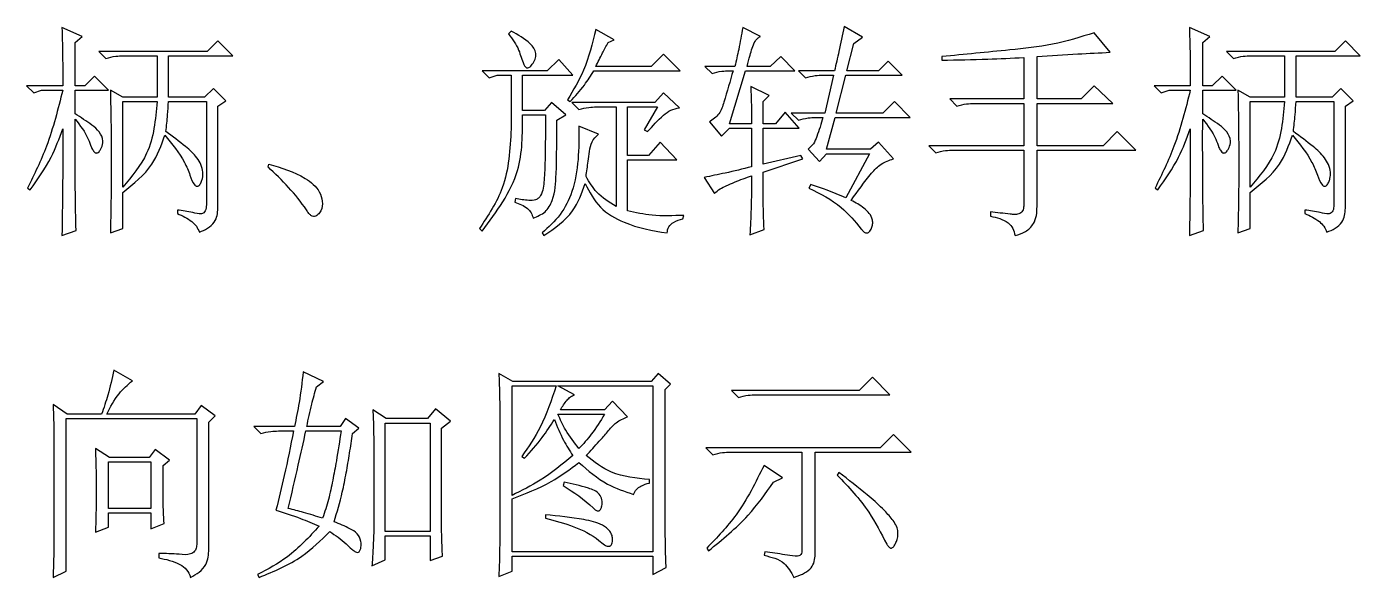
# Model space of a CAD drawing. Extents: x -61205 to 26665, y -81742 to 98141.
# Drawn here: x -38319.34 to -38300.51, y 14407.83 to 14415.6 of the extents above; entities that cross this region are included whole.
import ezdxf

# ---------------------------------------------------------------- set-up
doc = ezdxf.new("R2010")
doc.units = 0
doc.header["$LTSCALE"] = 1000
doc.header["$MEASUREMENT"] = 0
doc.layers.add('01', color=7, linetype='CONTINUOUS')

msp = doc.modelspace()

# ---------------------------------------------------------------- linework, layer by layer
at = {"layer": '01'}
for p, q in [((-38318.561, 14415.466), (-38318.847, 14415.59)), ((-38311.047, 14415.416), (-38311.309, 14415.565)), ((-38308.982, 14415.466), (-38309.231, 14415.59)), ((-38307.539, 14415.453), (-38307.8, 14415.603)), ((-38302.638, 14415.466), (-38302.924, 14415.59)), ((-38318.66, 14415.379), (-38318.561, 14415.466)), ((-38318.66, 14414.769), (-38318.66, 14415.379)), ((-38316.645, 14415.404), (-38316.795, 14415.254)), ((-38316.434, 14415.192), (-38316.645, 14415.404)), ((-38312.503, 14415.54), (-38312.54, 14415.503)), ((-38311.134, 14415.379), (-38311.047, 14415.416)), ((-38307.763, 14414.981), (-38307.664, 14415.366)), ((-38307.664, 14415.366), (-38307.539, 14415.453)), ((-38304.044, 14415.242), (-38304.268, 14415.516)), ((-38302.737, 14415.379), (-38302.638, 14415.466)), ((-38302.737, 14414.769), (-38302.737, 14415.379)), ((-38300.722, 14415.404), (-38300.871, 14415.254)), ((-38300.511, 14415.192), (-38300.722, 14415.404)), ((-38316.795, 14415.254), (-38318.325, 14415.254)), ((-38318.325, 14415.254), (-38318.225, 14415.155)), ((-38317.976, 14415.192), (-38317.504, 14415.192)), ((-38317.504, 14415.192), (-38317.504, 14414.607)), ((-38317.342, 14414.607), (-38317.342, 14415.192)), ((-38317.342, 14415.192), (-38316.434, 14415.192)), ((-38310.351, 14415.217), (-38310.525, 14415.043)), ((-38310.114, 14414.981), (-38310.351, 14415.217)), ((-38308.696, 14415.18), (-38308.845, 14415.043)), ((-38308.497, 14414.981), (-38308.696, 14415.18)), ((-38306.42, 14415.18), (-38306.42, 14415.13)), ((-38305.076, 14414.583), (-38305.076, 14415.18)), ((-38300.871, 14415.254), (-38302.402, 14415.254)), ((-38302.402, 14415.254), (-38302.302, 14415.155)), ((-38302.053, 14415.192), (-38301.581, 14415.192)), ((-38301.581, 14415.192), (-38301.581, 14414.607)), ((-38301.419, 14415.192), (-38300.511, 14415.192)), ((-38301.419, 14414.607), (-38301.419, 14415.192)), ((-38311.831, 14415.142), (-38311.993, 14414.981)), ((-38311.632, 14414.918), (-38311.831, 14415.142)), ((-38310.525, 14415.043), (-38311.309, 14415.043)), ((-38309.343, 14415.043), (-38309.766, 14415.043)), ((-38309.766, 14415.043), (-38309.666, 14414.943)), ((-38308.845, 14415.043), (-38309.169, 14415.043)), ((-38307.178, 14415.117), (-38307.315, 14414.981)), ((-38306.979, 14414.918), (-38307.178, 14415.117)), ((-38305.263, 14415.167), (-38305.263, 14414.583)), ((-38318.387, 14414.906), (-38318.524, 14414.769)), ((-38318.188, 14414.707), (-38318.387, 14414.906)), ((-38311.993, 14414.981), (-38312.913, 14414.981)), ((-38312.913, 14414.981), (-38312.814, 14414.881)), ((-38312.814, 14414.881), (-38312.702, 14414.918)), ((-38312.702, 14414.918), (-38312.503, 14414.918)), ((-38312.503, 14414.918), (-38312.503, 14414.16)), ((-38312.341, 14414.421), (-38312.341, 14414.918)), ((-38312.341, 14414.918), (-38311.632, 14414.918)), ((-38311.333, 14414.981), (-38310.114, 14414.981)), ((-38309.418, 14414.234), (-38309.194, 14414.981)), ((-38309.418, 14414.981), (-38309.368, 14414.981)), ((-38309.194, 14414.981), (-38308.497, 14414.981)), ((-38307.937, 14414.981), (-38308.447, 14414.981)), ((-38308.447, 14414.981), (-38308.348, 14414.881)), ((-38308.099, 14414.918), (-38307.95, 14414.918)), ((-38307.95, 14414.918), (-38308.074, 14414.383)), ((-38307.912, 14414.383), (-38307.776, 14414.918)), ((-38307.776, 14414.918), (-38306.979, 14414.918)), ((-38307.315, 14414.981), (-38307.763, 14414.981)), ((-38302.464, 14414.906), (-38302.601, 14414.769)), ((-38302.265, 14414.707), (-38302.464, 14414.906)), ((-38318.835, 14414.769), (-38319.345, 14414.769)), ((-38319.345, 14414.769), (-38319.245, 14414.67)), ((-38319.245, 14414.67), (-38319.133, 14414.707)), ((-38319.133, 14414.707), (-38318.835, 14414.707)), ((-38318.524, 14414.769), (-38318.66, 14414.769)), ((-38318.66, 14414.371), (-38318.66, 14414.707)), ((-38318.66, 14414.707), (-38318.188, 14414.707)), ((-38317.989, 14414.607), (-38318.163, 14414.707)), ((-38316.707, 14414.732), (-38316.832, 14414.607)), ((-38316.533, 14414.558), (-38316.707, 14414.732)), ((-38310.351, 14414.67), (-38310.475, 14414.533)), ((-38310.127, 14414.458), (-38310.351, 14414.67)), ((-38308.858, 14414.632), (-38309.119, 14414.757)), ((-38308.945, 14414.545), (-38308.858, 14414.632)), ((-38304.268, 14414.769), (-38304.454, 14414.583)), ((-38304.006, 14414.52), (-38304.268, 14414.769)), ((-38302.912, 14414.769), (-38303.422, 14414.769)), ((-38303.422, 14414.769), (-38303.322, 14414.67)), ((-38303.322, 14414.67), (-38303.21, 14414.707)), ((-38303.21, 14414.707), (-38302.912, 14414.707)), ((-38302.601, 14414.769), (-38302.737, 14414.769)), ((-38302.737, 14414.371), (-38302.737, 14414.707)), ((-38302.737, 14414.707), (-38302.265, 14414.707)), ((-38302.066, 14414.607), (-38302.24, 14414.707)), ((-38300.784, 14414.732), (-38300.909, 14414.607)), ((-38300.61, 14414.558), (-38300.784, 14414.732)), ((-38317.504, 14414.607), (-38317.989, 14414.607)), ((-38317.989, 14414.545), (-38317.504, 14414.545)), ((-38317.989, 14413.339), (-38317.989, 14414.545)), ((-38316.832, 14414.607), (-38317.342, 14414.607)), ((-38317.342, 14414.545), (-38316.807, 14414.545)), ((-38316.807, 14414.545), (-38316.807, 14413.09)), ((-38316.645, 14414.483), (-38316.533, 14414.558)), ((-38316.645, 14413.04), (-38316.645, 14414.483)), ((-38311.931, 14414.533), (-38312.03, 14414.421)), ((-38311.731, 14414.359), (-38311.931, 14414.533)), ((-38311.707, 14414.57), (-38311.669, 14414.545)), ((-38310.475, 14414.533), (-38311.644, 14414.533)), ((-38311.644, 14414.533), (-38311.545, 14414.433)), ((-38311.296, 14414.471), (-38311.022, 14414.471)), ((-38311.022, 14414.471), (-38311.022, 14413.065)), ((-38310.861, 14413.786), (-38310.861, 14414.471)), ((-38310.861, 14414.471), (-38310.438, 14414.471)), ((-38310.438, 14414.471), (-38310.624, 14414.147)), ((-38308.945, 14414.234), (-38308.945, 14414.545)), ((-38307.091, 14414.545), (-38307.253, 14414.383)), ((-38306.867, 14414.321), (-38307.091, 14414.545)), ((-38305.263, 14414.583), (-38306.308, 14414.583)), ((-38306.308, 14414.583), (-38306.208, 14414.483)), ((-38305.959, 14414.52), (-38305.263, 14414.52)), ((-38305.263, 14414.52), (-38305.263, 14413.923)), ((-38304.454, 14414.583), (-38305.076, 14414.583)), ((-38305.076, 14413.923), (-38305.076, 14414.52)), ((-38305.076, 14414.52), (-38304.006, 14414.52)), ((-38301.581, 14414.607), (-38302.066, 14414.607)), ((-38302.066, 14414.545), (-38301.581, 14414.545)), ((-38302.066, 14413.339), (-38302.066, 14414.545)), ((-38300.909, 14414.607), (-38301.419, 14414.607)), ((-38301.419, 14414.545), (-38300.884, 14414.545)), ((-38300.884, 14414.545), (-38300.884, 14413.09)), ((-38300.722, 14414.483), (-38300.61, 14414.558)), ((-38300.722, 14413.04), (-38300.722, 14414.483)), ((-38312.03, 14414.421), (-38312.341, 14414.421)), ((-38312.341, 14414.359), (-38312.018, 14414.359)), ((-38311.856, 14414.284), (-38311.731, 14414.359)), ((-38309.704, 14414.259), (-38309.53, 14414.06)), ((-38308.634, 14414.396), (-38308.771, 14414.234)), ((-38308.435, 14414.172), (-38308.634, 14414.396)), ((-38308.074, 14414.383), (-38308.547, 14414.383)), ((-38308.547, 14414.383), (-38308.447, 14414.284)), ((-38308.199, 14414.321), (-38308.099, 14414.321)), ((-38308.049, 14413.873), (-38307.925, 14414.321)), ((-38307.925, 14414.321), (-38306.867, 14414.321)), ((-38307.253, 14414.383), (-38307.912, 14414.383)), ((-38311.271, 14414.085), (-38311.545, 14414.197)), ((-38310.624, 14414.147), (-38310.575, 14414.122)), ((-38309.53, 14414.06), (-38309.418, 14414.172)), ((-38309.107, 14414.234), (-38309.418, 14414.234)), ((-38309.418, 14414.172), (-38309.107, 14414.172)), ((-38309.107, 14414.172), (-38309.107, 14413.625)), ((-38308.771, 14414.234), (-38308.945, 14414.234)), ((-38308.945, 14413.662), (-38308.945, 14414.172)), ((-38308.945, 14414.172), (-38308.435, 14414.172)), ((-38303.944, 14414.122), (-38304.143, 14413.923)), ((-38303.683, 14413.861), (-38303.944, 14414.122)), ((-38310.4, 14413.973), (-38310.562, 14413.786)), ((-38310.164, 14413.724), (-38310.4, 14413.973)), ((-38308.31, 14413.873), (-38308.149, 14413.699)), ((-38307.427, 14413.873), (-38308.049, 14413.873)), ((-38307.315, 14413.973), (-38307.427, 14413.873)), ((-38307.104, 14413.737), (-38307.315, 14413.973)), ((-38305.263, 14413.923), (-38306.606, 14413.923)), ((-38306.606, 14413.923), (-38306.507, 14413.824)), ((-38306.258, 14413.861), (-38305.263, 14413.861)), ((-38305.263, 14413.861), (-38305.263, 14413.09)), ((-38304.143, 14413.923), (-38305.076, 14413.923)), ((-38305.076, 14413.065), (-38305.076, 14413.861)), ((-38305.076, 14413.861), (-38303.683, 14413.861)), ((-38310.562, 14413.786), (-38310.861, 14413.786)), ((-38310.861, 14413.003), (-38310.861, 14413.724)), ((-38310.861, 14413.724), (-38310.164, 14413.724)), ((-38308.41, 14413.786), (-38308.945, 14413.662)), ((-38308.945, 14413.55), (-38308.385, 14413.737)), ((-38308.385, 14413.737), (-38308.41, 14413.786)), ((-38308.149, 14413.699), (-38308.049, 14413.811)), ((-38308.049, 14413.811), (-38307.44, 14413.811)), ((-38307.44, 14413.811), (-38307.776, 14413.189)), ((-38315.936, 14413.625), (-38315.924, 14413.662)), ((-38319.332, 14413.326), (-38319.295, 14413.301)), ((-38309.778, 14413.475), (-38309.629, 14413.251)), ((-38308.273, 14413.376), (-38308.298, 14413.326)), ((-38303.409, 14413.326), (-38303.372, 14413.301)), ((-38317.989, 14412.754), (-38317.989, 14413.264)), ((-38312.441, 14413.177), (-38312.453, 14413.127)), ((-38302.066, 14412.754), (-38302.066, 14413.264)), ((-38317.217, 14413.015), (-38317.217, 14412.965)), ((-38310.077, 14412.891), (-38310.065, 14412.94)), ((-38305.735, 14412.99), (-38305.735, 14412.928)), ((-38301.294, 14413.015), (-38301.294, 14412.965)), ((-38318.847, 14412.654), (-38318.648, 14412.729)), ((-38318.163, 14412.692), (-38317.989, 14412.754)), ((-38312.951, 14412.754), (-38312.913, 14412.717)), ((-38309.132, 14412.667), (-38308.932, 14412.741)), ((-38302.924, 14412.654), (-38302.725, 14412.729)), ((-38302.24, 14412.692), (-38302.066, 14412.754)), ((-38312.067, 14412.692), (-38312.042, 14412.654)), ((-38317.852, 14410.608), (-38318.113, 14410.757)), ((-38315.152, 14410.595), (-38315.439, 14410.732)), ((-38312.478, 14410.595), (-38312.677, 14410.707)), ((-38310.425, 14410.707), (-38310.525, 14410.595)), ((-38310.251, 14410.558), (-38310.425, 14410.707)), ((-38307.402, 14410.657), (-38307.589, 14410.471)), ((-38307.154, 14410.408), (-38307.402, 14410.657)), ((-38315.252, 14410.52), (-38315.152, 14410.595)), ((-38312.49, 14410.533), (-38311.868, 14410.533)), ((-38312.49, 14408.99), (-38312.49, 14410.533)), ((-38310.525, 14410.595), (-38312.478, 14410.595)), ((-38311.843, 14410.533), (-38310.5, 14410.533)), ((-38311.607, 14410.408), (-38311.843, 14410.533)), ((-38310.5, 14410.533), (-38310.5, 14408.194)), ((-38310.326, 14410.483), (-38310.251, 14410.558)), ((-38310.326, 14408.418), (-38310.326, 14410.483)), ((-38307.589, 14410.471), (-38309.393, 14410.471)), ((-38309.393, 14410.471), (-38309.293, 14410.371)), ((-38311.072, 14410.321), (-38311.184, 14410.197)), ((-38310.861, 14410.097), (-38311.072, 14410.321)), ((-38309.044, 14410.408), (-38307.154, 14410.408)), ((-38318.772, 14410.135), (-38318.971, 14410.272)), ((-38318.287, 14410.135), (-38318.772, 14410.135)), ((-38316.969, 14410.135), (-38318.213, 14410.135)), ((-38316.882, 14410.259), (-38316.969, 14410.135)), ((-38316.683, 14410.11), (-38316.882, 14410.259)), ((-38316.77, 14410.023), (-38316.683, 14410.11)), ((-38314.269, 14410.073), (-38314.456, 14410.197)), ((-38313.573, 14410.209), (-38313.685, 14410.073)), ((-38313.361, 14410.035), (-38313.573, 14410.209)), ((-38312.664, 14410.234), (-38312.664, 14408.356)), ((-38311.843, 14410.135), (-38311.184, 14410.135)), ((-38311.184, 14410.197), (-38311.806, 14410.197)), ((-38318.785, 14410.073), (-38316.944, 14410.073)), ((-38318.785, 14407.92), (-38318.785, 14410.073)), ((-38316.944, 14410.073), (-38316.944, 14408.331)), ((-38316.77, 14408.232), (-38316.77, 14410.023)), ((-38315.563, 14409.961), (-38316.135, 14409.961)), ((-38316.135, 14409.961), (-38316.036, 14409.861)), ((-38314.916, 14409.961), (-38315.389, 14409.961)), ((-38314.841, 14410.073), (-38314.916, 14409.961)), ((-38314.655, 14409.936), (-38314.841, 14410.073)), ((-38314.742, 14409.861), (-38314.655, 14409.936)), ((-38314.282, 14410.01), (-38313.647, 14410.01)), ((-38314.282, 14408.48), (-38314.282, 14410.01)), ((-38313.685, 14410.073), (-38314.269, 14410.073)), ((-38313.647, 14410.01), (-38313.647, 14408.48)), ((-38313.485, 14409.936), (-38313.361, 14410.035)), ((-38313.485, 14408.58), (-38313.485, 14409.936)), ((-38318.959, 14409.749), (-38318.959, 14408.418)), ((-38315.787, 14409.898), (-38315.575, 14409.898)), ((-38315.401, 14409.898), (-38314.904, 14409.898)), ((-38307.104, 14409.849), (-38307.29, 14409.662)), ((-38306.855, 14409.6), (-38307.104, 14409.849)), ((-38318.175, 14409.525), (-38318.374, 14409.65)), ((-38317.528, 14409.637), (-38317.616, 14409.525)), ((-38317.329, 14409.488), (-38317.528, 14409.637)), ((-38314.443, 14409.712), (-38314.443, 14408.493)), ((-38312.353, 14409.538), (-38312.316, 14409.513)), ((-38307.29, 14409.662), (-38309.754, 14409.662)), ((-38309.754, 14409.662), (-38309.654, 14409.563)), ((-38309.405, 14409.6), (-38308.398, 14409.6)), ((-38308.398, 14409.6), (-38308.398, 14408.207)), ((-38308.211, 14408.132), (-38308.211, 14409.6)), ((-38308.211, 14409.6), (-38306.855, 14409.6)), ((-38318.188, 14409.463), (-38317.591, 14409.463)), ((-38318.188, 14408.804), (-38318.188, 14409.463)), ((-38317.616, 14409.525), (-38318.175, 14409.525)), ((-38317.591, 14409.463), (-38317.591, 14408.804)), ((-38317.417, 14409.413), (-38317.329, 14409.488)), ((-38317.417, 14408.891), (-38317.417, 14409.413)), ((-38308.671, 14409.239), (-38308.932, 14409.413)), ((-38311.756, 14409.177), (-38311.769, 14409.127)), ((-38310.55, 14409.164), (-38310.55, 14409.214)), ((-38308.796, 14409.177), (-38308.671, 14409.239)), ((-38307.875, 14409.314), (-38307.9, 14409.276)), ((-38317.591, 14408.804), (-38318.188, 14408.804)), ((-38312.49, 14408.194), (-38312.49, 14408.941)), ((-38318.188, 14408.742), (-38317.591, 14408.742)), ((-38318.188, 14408.543), (-38318.188, 14408.742)), ((-38317.591, 14408.742), (-38317.591, 14408.518)), ((-38317.591, 14408.518), (-38317.404, 14408.592)), ((-38312.018, 14408.717), (-38312.018, 14408.667)), ((-38318.374, 14408.468), (-38318.188, 14408.543)), ((-38313.647, 14408.48), (-38314.282, 14408.48)), ((-38314.282, 14408.418), (-38313.647, 14408.418)), ((-38314.282, 14408.082), (-38314.282, 14408.418)), ((-38313.647, 14408.418), (-38313.647, 14408.07)), ((-38309.741, 14408.244), (-38309.716, 14408.207)), ((-38317.479, 14408.169), (-38317.479, 14408.107)), ((-38314.468, 14407.995), (-38314.282, 14408.082)), ((-38313.647, 14408.07), (-38313.473, 14408.132)), ((-38310.5, 14408.194), (-38312.49, 14408.194)), ((-38312.49, 14407.92), (-38312.49, 14408.132)), ((-38312.49, 14408.132), (-38310.5, 14408.132)), ((-38310.5, 14408.132), (-38310.5, 14407.871)), ((-38308.92, 14408.194), (-38308.932, 14408.144)), ((-38318.971, 14407.833), (-38318.785, 14407.92)), ((-38316.085, 14407.871), (-38316.061, 14407.833)), ((-38312.677, 14407.846), (-38312.49, 14407.92)), ((-38310.5, 14407.871), (-38310.313, 14407.97))]:
    msp.add_line(p, q, dxfattribs=at)
for points, knots in [([(-38318.847, 14415.59), (-38318.843, 14415.437), (-38318.835, 14415.163), (-38318.835, 14414.89), (-38318.835, 14414.769)], [0, 0, 0, 0, 0.559997, 1, 1, 1, 1]), ([(-38311.309, 14415.565), (-38311.356, 14415.368), (-38311.44, 14415.016), (-38311.625, 14414.706), (-38311.707, 14414.57)], [0, 0, 0, 0, 0.559961, 1, 1, 1, 1]), ([(-38309.231, 14415.59), (-38309.25, 14415.488), (-38309.283, 14415.304), (-38309.325, 14415.123), (-38309.343, 14415.043)], [0, 0, 0, 0, 0.560009, 1, 1, 1, 1]), ([(-38307.8, 14415.603), (-38307.824, 14415.486), (-38307.866, 14415.278), (-38307.916, 14415.071), (-38307.937, 14414.981)], [0, 0, 0, 0, 0.559998, 1, 1, 1, 1]), ([(-38302.924, 14415.59), (-38302.92, 14415.437), (-38302.912, 14415.163), (-38302.912, 14414.89), (-38302.912, 14414.769)], [0, 0, 0, 0, 0.559997, 1, 1, 1, 1]), ([(-38312.54, 14415.503), (-38312.486, 14415.429), (-38312.389, 14415.296), (-38312.351, 14415.122), (-38312.307, 14415.04), (-38312.286, 14415.023), (-38312.264, 14415.019), (-38312.243, 14415.03), (-38312.223, 14415.047), (-38312.194, 14415.084), (-38312.161, 14415.141), (-38312.146, 14415.224), (-38312.178, 14415.302), (-38312.288, 14415.422), (-38312.407, 14415.488), (-38312.503, 14415.54)], [0, 0, 0, 0, 0.210276, 0.375515, 0.406805, 0.422519, 0.438116, 0.455621, 0.473201, 0.500754, 0.563264, 0.62547, 0.687586, 0.750162, 1, 1, 1, 1]), ([(-38311.309, 14415.043), (-38311.277, 14415.106), (-38311.22, 14415.218), (-38311.16, 14415.33), (-38311.134, 14415.379)], [0, 0, 0, 0, 0.559985, 1, 1, 1, 1]), ([(-38309.169, 14415.043), (-38309.156, 14415.095), (-38309.135, 14415.182), (-38309.1, 14415.3), (-38309.07, 14415.382), (-38309.028, 14415.44), (-38308.998, 14415.457), (-38308.982, 14415.466)], [0, 0, 0, 0, 0.340296, 0.560465, 0.780238, 0.890431, 1, 1, 1, 1]), ([(-38304.268, 14415.516), (-38304.462, 14415.456), (-38304.853, 14415.337), (-38305.579, 14415.262), (-38306.101, 14415.211), (-38306.42, 14415.18)], [0, 0, 0, 0, 0.279249, 0.559532, 1, 1, 1, 1]), ([(-38318.225, 14415.155), (-38318.179, 14415.167), (-38318.098, 14415.189), (-38318.013, 14415.191), (-38317.976, 14415.192)], [0, 0, 0, 0, 0.55983, 1, 1, 1, 1]), ([(-38305.076, 14415.18), (-38304.883, 14415.193), (-38304.54, 14415.217), (-38304.195, 14415.234), (-38304.044, 14415.242)], [0, 0, 0, 0, 0.560001, 1, 1, 1, 1]), ([(-38302.302, 14415.155), (-38302.256, 14415.167), (-38302.175, 14415.189), (-38302.09, 14415.191), (-38302.053, 14415.192)], [0, 0, 0, 0, 0.559822, 1, 1, 1, 1]), ([(-38306.42, 14415.13), (-38306.204, 14415.134), (-38305.818, 14415.142), (-38305.432, 14415.16), (-38305.263, 14415.167)], [0, 0, 0, 0, 0.560002, 1, 1, 1, 1]), ([(-38311.669, 14414.545), (-38311.6, 14414.621), (-38311.476, 14414.757), (-38311.377, 14414.912), (-38311.333, 14414.981)], [0, 0, 0, 0, 0.559906, 1, 1, 1, 1]), ([(-38309.368, 14414.981), (-38309.411, 14414.835), (-38309.47, 14414.633), (-38309.553, 14414.363), (-38309.654, 14414.293), (-38309.704, 14414.259)], [0, 0, 0, 0, 0.563456, 0.784498, 1, 1, 1, 1]), ([(-38309.666, 14414.943), (-38309.621, 14414.956), (-38309.539, 14414.978), (-38309.455, 14414.98), (-38309.418, 14414.981)], [0, 0, 0, 0, 0.55983, 1, 1, 1, 1]), ([(-38308.348, 14414.881), (-38308.302, 14414.893), (-38308.221, 14414.916), (-38308.136, 14414.918), (-38308.099, 14414.918)], [0, 0, 0, 0, 0.559835, 1, 1, 1, 1]), ([(-38318.835, 14414.707), (-38318.902, 14414.44), (-38319.021, 14413.962), (-38319.237, 14413.52), (-38319.332, 14413.326)], [0, 0, 0, 0, 0.5600013, 1, 1, 1, 1]), ([(-38318.163, 14414.707), (-38318.158, 14414.479), (-38318.151, 14414.102), (-38318.15, 14413.578), (-38318.153, 14413.135), (-38318.16, 14412.839), (-38318.163, 14412.692)], [0, 0, 0, 0, 0.339995, 0.560002, 0.780001, 1, 1, 1, 1]), ([(-38309.119, 14414.757), (-38309.115, 14414.659), (-38309.109, 14414.485), (-38309.107, 14414.311), (-38309.107, 14414.234)], [0, 0, 0, 0, 0.559993, 1, 1, 1, 1]), ([(-38302.912, 14414.707), (-38302.979, 14414.44), (-38303.098, 14413.962), (-38303.314, 14413.52), (-38303.409, 14413.326)], [0, 0, 0, 0, 0.560002, 1, 1, 1, 1]), ([(-38302.24, 14414.707), (-38302.235, 14414.479), (-38302.228, 14414.102), (-38302.227, 14413.578), (-38302.23, 14413.135), (-38302.236, 14412.839), (-38302.24, 14412.692)], [0, 0, 0, 0, 0.339995, 0.560002, 0.780001, 1, 1, 1, 1]), ([(-38317.504, 14414.545), (-38317.526, 14414.291), (-38317.567, 14413.836), (-38317.86, 14413.491), (-38317.989, 14413.339)], [0, 0, 0, 0, 0.559584, 1, 1, 1, 1]), ([(-38317.379, 14414.122), (-38317.37, 14414.201), (-38317.354, 14414.342), (-38317.345, 14414.483), (-38317.342, 14414.545)], [0, 0, 0, 0, 0.5600031, 1, 1, 1, 1]), ([(-38311.545, 14414.433), (-38311.499, 14414.446), (-38311.418, 14414.468), (-38311.333, 14414.47), (-38311.296, 14414.471)], [0, 0, 0, 0, 0.55983, 1, 1, 1, 1]), ([(-38310.575, 14414.122), (-38310.504, 14414.202), (-38310.405, 14414.313), (-38310.252, 14414.434), (-38310.168, 14414.45), (-38310.127, 14414.458)], [0, 0, 0, 0, 0.5609275, 0.7811286, 1, 1, 1, 1]), ([(-38306.208, 14414.483), (-38306.162, 14414.495), (-38306.081, 14414.517), (-38305.997, 14414.519), (-38305.959, 14414.52)], [0, 0, 0, 0, 0.559823, 1, 1, 1, 1]), ([(-38301.581, 14414.545), (-38301.603, 14414.291), (-38301.644, 14413.836), (-38301.937, 14413.491), (-38302.066, 14413.339)], [0, 0, 0, 0, 0.559583, 1, 1, 1, 1]), ([(-38301.456, 14414.122), (-38301.447, 14414.201), (-38301.431, 14414.342), (-38301.422, 14414.483), (-38301.419, 14414.545)], [0, 0, 0, 0, 0.5600024, 1, 1, 1, 1]), ([(-38318.648, 14412.729), (-38318.652, 14412.907), (-38318.658, 14413.199), (-38318.659, 14413.607), (-38318.661, 14413.952), (-38318.661, 14414.181), (-38318.66, 14414.296)], [0, 0, 0, 0, 0.339993, 0.559997, 0.779999, 1, 1, 1, 1]), ([(-38318.66, 14414.296), (-38318.59, 14414.208), (-38318.493, 14414.086), (-38318.441, 14413.918), (-38318.407, 14413.853), (-38318.381, 14413.825), (-38318.36, 14413.819), (-38318.34, 14413.823), (-38318.322, 14413.838), (-38318.304, 14413.864), (-38318.279, 14413.912), (-38318.254, 14414.004), (-38318.314, 14414.126), (-38318.459, 14414.246), (-38318.58, 14414.321), (-38318.66, 14414.371)], [0, 0, 0, 0, 0.249645, 0.343818, 0.390786, 0.414291, 0.426133, 0.437866, 0.457648, 0.477424, 0.508515, 0.578698, 0.682556, 0.788345, 1, 1, 1, 1]), ([(-38312.913, 14412.717), (-38312.709, 14412.99), (-38312.342, 14413.481), (-38312.341, 14414.09), (-38312.341, 14414.359)], [0, 0, 0, 0, 0.5576662, 1, 1, 1, 1]), ([(-38312.018, 14414.359), (-38312.018, 14414.144), (-38312.02, 14413.836), (-38312.032, 14413.458), (-38312.053, 14413.27), (-38312.113, 14413.181), (-38312.171, 14413.15), (-38312.285, 14413.151), (-38312.378, 14413.166), (-38312.441, 14413.177)], [0, 0, 0, 0, 0.420664, 0.605747, 0.750228, 0.781465, 0.812537, 0.875049, 1, 1, 1, 1]), ([(-38312.192, 14412.903), (-38312.131, 14412.927), (-38312.011, 14412.974), (-38311.883, 14413.208), (-38311.859, 14413.653), (-38311.857, 14414.031), (-38311.856, 14414.284)], [0, 0, 0, 0, 0.124689, 0.248753, 0.498487, 1, 1, 1, 1]), ([(-38308.447, 14414.284), (-38308.402, 14414.296), (-38308.32, 14414.318), (-38308.236, 14414.32), (-38308.199, 14414.321)], [0, 0, 0, 0, 0.559815, 1, 1, 1, 1]), ([(-38308.099, 14414.321), (-38308.127, 14414.232), (-38308.165, 14414.107), (-38308.227, 14413.947), (-38308.283, 14413.898), (-38308.31, 14413.873)], [0, 0, 0, 0, 0.562329, 0.783282, 1, 1, 1, 1]), ([(-38302.725, 14412.729), (-38302.729, 14412.907), (-38302.735, 14413.199), (-38302.736, 14413.607), (-38302.738, 14413.952), (-38302.737, 14414.181), (-38302.737, 14414.296)], [0, 0, 0, 0, 0.339993, 0.559997, 0.779999, 1, 1, 1, 1]), ([(-38302.737, 14414.296), (-38302.667, 14414.208), (-38302.57, 14414.086), (-38302.517, 14413.918), (-38302.484, 14413.853), (-38302.458, 14413.825), (-38302.437, 14413.819), (-38302.417, 14413.823), (-38302.399, 14413.838), (-38302.381, 14413.864), (-38302.356, 14413.912), (-38302.331, 14414.004), (-38302.391, 14414.126), (-38302.536, 14414.246), (-38302.657, 14414.321), (-38302.737, 14414.371)], [0, 0, 0, 0, 0.249644, 0.343818, 0.390787, 0.414292, 0.426132, 0.437864, 0.457647, 0.477423, 0.508514, 0.578698, 0.682557, 0.788344, 1, 1, 1, 1]), ([(-38319.295, 14413.301), (-38319.189, 14413.451), (-38318.998, 14413.718), (-38318.885, 14414.024), (-38318.835, 14414.16)], [0, 0, 0, 0, 0.5599, 1, 1, 1, 1]), ([(-38318.835, 14414.16), (-38318.835, 14413.879), (-38318.835, 14413.377), (-38318.843, 14412.875), (-38318.847, 14412.654)], [0, 0, 0, 0, 0.559998, 1, 1, 1, 1]), ([(-38317.989, 14413.264), (-38317.835, 14413.385), (-38317.56, 14413.601), (-38317.443, 14413.928), (-38317.392, 14414.072)], [0, 0, 0, 0, 0.559459, 1, 1, 1, 1]), ([(-38317.392, 14414.072), (-38317.291, 14413.949), (-38317.148, 14413.774), (-38317.041, 14413.523), (-38317.003, 14413.399), (-38316.957, 14413.356), (-38316.941, 14413.349), (-38316.924, 14413.352), (-38316.899, 14413.37), (-38316.88, 14413.409), (-38316.857, 14413.471), (-38316.849, 14413.595), (-38316.931, 14413.764), (-38317.13, 14413.941), (-38317.285, 14414.053), (-38317.379, 14414.122)], [0, 0, 0, 0, 0.250259, 0.355479, 0.437753, 0.44669, 0.455469, 0.464324, 0.473158, 0.502692, 0.5323, 0.578694, 0.695495, 0.813849, 1, 1, 1, 1]), ([(-38312.503, 14414.16), (-38312.518, 14413.874), (-38312.546, 14413.364), (-38312.827, 14412.94), (-38312.951, 14412.754)], [0, 0, 0, 0, 0.560261, 1, 1, 1, 1]), ([(-38311.545, 14414.197), (-38311.546, 14413.883), (-38311.547, 14413.445), (-38311.794, 14412.936), (-38311.976, 14412.773), (-38312.067, 14412.692)], [0, 0, 0, 0, 0.560269, 0.779897, 1, 1, 1, 1]), ([(-38311.445, 14413.488), (-38311.435, 14413.56), (-38311.418, 14413.678), (-38311.396, 14413.841), (-38311.374, 14413.985), (-38311.305, 14414.052), (-38311.271, 14414.085)], [0, 0, 0, 0, 0.340862, 0.561421, 0.781087, 1, 1, 1, 1]), ([(-38303.372, 14413.301), (-38303.265, 14413.451), (-38303.075, 14413.718), (-38302.962, 14414.024), (-38302.912, 14414.16)], [0, 0, 0, 0, 0.559899, 1, 1, 1, 1]), ([(-38302.912, 14414.16), (-38302.912, 14413.879), (-38302.912, 14413.377), (-38302.92, 14412.875), (-38302.924, 14412.654)], [0, 0, 0, 0, 0.559998, 1, 1, 1, 1]), ([(-38302.066, 14413.264), (-38301.912, 14413.385), (-38301.637, 14413.601), (-38301.52, 14413.928), (-38301.469, 14414.072)], [0, 0, 0, 0, 0.559459, 1, 1, 1, 1]), ([(-38301.469, 14414.072), (-38301.368, 14413.949), (-38301.225, 14413.774), (-38301.118, 14413.523), (-38301.08, 14413.399), (-38301.034, 14413.356), (-38301.018, 14413.349), (-38301.001, 14413.352), (-38300.976, 14413.37), (-38300.956, 14413.409), (-38300.934, 14413.471), (-38300.926, 14413.595), (-38301.008, 14413.764), (-38301.207, 14413.941), (-38301.361, 14414.053), (-38301.456, 14414.122)], [0, 0, 0, 0, 0.25026, 0.355481, 0.437753, 0.446692, 0.455471, 0.464325, 0.473159, 0.502693, 0.5323, 0.578695, 0.695496, 0.813849, 1, 1, 1, 1]), ([(-38306.507, 14413.824), (-38306.461, 14413.836), (-38306.379, 14413.858), (-38306.295, 14413.86), (-38306.258, 14413.861)], [0, 0, 0, 0, 0.559827, 1, 1, 1, 1]), ([(-38307.701, 14413.152), (-38307.609, 14413.281), (-38307.481, 14413.462), (-38307.285, 14413.677), (-38307.164, 14413.717), (-38307.104, 14413.737)], [0, 0, 0, 0, 0.561308, 0.78131, 1, 1, 1, 1]), ([(-38315.924, 14413.662), (-38315.747, 14413.611), (-38315.483, 14413.534), (-38315.217, 14413.321), (-38315.163, 14413.143), (-38315.171, 14413.021), (-38315.224, 14412.958), (-38315.26, 14412.928), (-38315.297, 14412.92), (-38315.332, 14412.939), (-38315.365, 14412.971), (-38315.528, 14413.231), (-38315.739, 14413.435), (-38315.936, 14413.625)], [0, 0, 0, 0, 0.251427, 0.376681, 0.439728, 0.501943, 0.533459, 0.549295, 0.564967, 0.582593, 0.600313, 0.628129, 1, 1, 1, 1]), ([(-38311.022, 14413.065), (-38311.12, 14413.126), (-38311.295, 14413.234), (-38311.399, 14413.41), (-38311.445, 14413.488)], [0, 0, 0, 0, 0.560308, 1, 1, 1, 1]), ([(-38309.107, 14413.625), (-38309.232, 14413.595), (-38309.455, 14413.541), (-38309.679, 14413.495), (-38309.778, 14413.475)], [0, 0, 0, 0, 0.559997, 1, 1, 1, 1]), ([(-38309.629, 14413.251), (-38309.605, 14413.273), (-38309.555, 14413.317), (-38309.455, 14413.363), (-38309.347, 14413.41), (-38309.227, 14413.456), (-38309.147, 14413.486), (-38309.107, 14413.5)], [0, 0, 0, 0, 0.168527, 0.338776, 0.559174, 0.77959, 1, 1, 1, 1]), ([(-38309.107, 14413.5), (-38309.108, 14413.345), (-38309.111, 14413.067), (-38309.125, 14412.789), (-38309.132, 14412.667)], [0, 0, 0, 0, 0.560001, 1, 1, 1, 1]), ([(-38308.932, 14412.741), (-38308.937, 14412.892), (-38308.945, 14413.162), (-38308.945, 14413.431), (-38308.945, 14413.55)], [0, 0, 0, 0, 0.559996, 1, 1, 1, 1]), ([(-38312.042, 14412.654), (-38311.889, 14412.758), (-38311.616, 14412.943), (-38311.506, 14413.252), (-38311.458, 14413.388)], [0, 0, 0, 0, 0.5593, 1, 1, 1, 1]), ([(-38311.458, 14413.388), (-38311.395, 14413.27), (-38311.27, 14413.032), (-38310.843, 14412.785), (-38310.507, 14412.727), (-38310.301, 14412.692)], [0, 0, 0, 0, 0.279059, 0.559155, 1, 1, 1, 1]), ([(-38308.298, 14413.326), (-38308.138, 14413.246), (-38307.852, 14413.102), (-38307.638, 14412.845), (-38307.534, 14412.717), (-38307.508, 14412.698), (-38307.486, 14412.691), (-38307.47, 14412.692), (-38307.457, 14412.698), (-38307.434, 14412.717), (-38307.412, 14412.758), (-38307.395, 14412.815), (-38307.399, 14412.926), (-38307.518, 14413.055), (-38307.639, 14413.119), (-38307.701, 14413.152)], [0, 0, 0, 0, 0.316136, 0.563935, 0.587485, 0.610922, 0.619804, 0.628599, 0.63748, 0.646309, 0.681581, 0.716848, 0.752197, 0.874469, 1, 1, 1, 1]), ([(-38307.776, 14413.189), (-38307.867, 14413.227), (-38308.031, 14413.294), (-38308.199, 14413.351), (-38308.273, 14413.376)], [0, 0, 0, 0, 0.560015, 1, 1, 1, 1]), ([(-38312.453, 14413.127), (-38312.388, 14413.104), (-38312.298, 14413.072), (-38312.217, 14412.979), (-38312.2, 14412.928), (-38312.192, 14412.903)], [0, 0, 0, 0, 0.558761, 0.7794, 1, 1, 1, 1]), ([(-38316.807, 14413.09), (-38316.808, 14413.06), (-38316.81, 14413.018), (-38316.842, 14412.973), (-38316.906, 14412.954), (-38317.031, 14412.992), (-38317.145, 14413.006), (-38317.217, 14413.015)], [0, 0, 0, 0, 0.174699, 0.243432, 0.312163, 0.55888, 1, 1, 1, 1]), ([(-38317.217, 14412.965), (-38317.145, 14412.934), (-38317.045, 14412.889), (-38316.943, 14412.789), (-38316.919, 14412.732), (-38316.906, 14412.704)], [0, 0, 0, 0, 0.559689, 0.780078, 1, 1, 1, 1]), ([(-38316.906, 14412.704), (-38316.867, 14412.72), (-38316.787, 14412.753), (-38316.693, 14412.833), (-38316.649, 14412.938), (-38316.647, 14413.006), (-38316.645, 14413.04)], [0, 0, 0, 0, 0.280279, 0.559879, 0.779615, 1, 1, 1, 1]), ([(-38310.065, 14412.94), (-38310.215, 14412.935), (-38310.483, 14412.924), (-38310.745, 14412.979), (-38310.861, 14413.003)], [0, 0, 0, 0, 0.5603, 1, 1, 1, 1]), ([(-38305.263, 14413.09), (-38305.264, 14413.066), (-38305.266, 14413.03), (-38305.289, 14412.989), (-38305.325, 14412.957), (-38305.386, 14412.949), (-38305.525, 14412.965), (-38305.642, 14412.979), (-38305.735, 14412.99)], [0, 0, 0, 0, 0.124775, 0.187256, 0.249722, 0.37373, 0.49898, 1, 1, 1, 1]), ([(-38305.735, 14412.928), (-38305.646, 14412.909), (-38305.521, 14412.882), (-38305.409, 14412.759), (-38305.394, 14412.689), (-38305.387, 14412.654)], [0, 0, 0, 0, 0.5586718, 0.7793394, 1, 1, 1, 1]), ([(-38305.387, 14412.654), (-38305.336, 14412.67), (-38305.234, 14412.7), (-38305.124, 14412.809), (-38305.078, 14412.94), (-38305.077, 14413.023), (-38305.076, 14413.065)], [0, 0, 0, 0, 0.280254, 0.559133, 0.779308, 1, 1, 1, 1]), ([(-38300.884, 14413.09), (-38300.885, 14413.06), (-38300.887, 14413.018), (-38300.918, 14412.973), (-38300.983, 14412.954), (-38301.108, 14412.992), (-38301.222, 14413.006), (-38301.294, 14413.015)], [0, 0, 0, 0, 0.174699, 0.243436, 0.312168, 0.558878, 1, 1, 1, 1]), ([(-38301.294, 14412.965), (-38301.222, 14412.934), (-38301.122, 14412.889), (-38301.02, 14412.789), (-38300.996, 14412.732), (-38300.983, 14412.704)], [0, 0, 0, 0, 0.559692, 0.780076, 1, 1, 1, 1]), ([(-38300.983, 14412.704), (-38300.944, 14412.72), (-38300.864, 14412.753), (-38300.77, 14412.833), (-38300.726, 14412.938), (-38300.724, 14413.006), (-38300.722, 14413.04)], [0, 0, 0, 0, 0.280279, 0.559879, 0.779615, 1, 1, 1, 1]), ([(-38310.301, 14412.692), (-38310.296, 14412.722), (-38310.287, 14412.784), (-38310.198, 14412.858), (-38310.123, 14412.878), (-38310.077, 14412.891)], [0, 0, 0, 0, 0.278848, 0.558809, 1, 1, 1, 1]), ([(-38318.113, 14410.757), (-38318.139, 14410.639), (-38318.186, 14410.428), (-38318.256, 14410.225), (-38318.287, 14410.135)], [0, 0, 0, 0, 0.559777, 1, 1, 1, 1]), ([(-38315.439, 14410.732), (-38315.456, 14410.587), (-38315.487, 14410.328), (-38315.54, 14410.073), (-38315.563, 14409.961)], [0, 0, 0, 0, 0.5599323, 1, 1, 1, 1]), ([(-38312.677, 14410.707), (-38312.673, 14410.619), (-38312.666, 14410.461), (-38312.665, 14410.304), (-38312.664, 14410.234)], [0, 0, 0, 0, 0.559999, 1, 1, 1, 1]), ([(-38318.213, 14410.135), (-38318.161, 14410.236), (-38318.07, 14410.416), (-38317.918, 14410.549), (-38317.852, 14410.608)], [0, 0, 0, 0, 0.561623, 1, 1, 1, 1]), ([(-38315.389, 14409.961), (-38315.367, 14410.066), (-38315.327, 14410.254), (-38315.275, 14410.439), (-38315.252, 14410.52)], [0, 0, 0, 0, 0.560035, 1, 1, 1, 1]), ([(-38311.868, 14410.533), (-38311.933, 14410.335), (-38312.05, 14409.98), (-38312.26, 14409.673), (-38312.353, 14409.538)], [0, 0, 0, 0, 0.55906, 1, 1, 1, 1]), ([(-38311.806, 14410.197), (-38311.778, 14410.245), (-38311.738, 14410.311), (-38311.667, 14410.382), (-38311.627, 14410.4), (-38311.607, 14410.408)], [0, 0, 0, 0, 0.560329, 0.780617, 1, 1, 1, 1]), ([(-38309.293, 14410.371), (-38309.248, 14410.384), (-38309.166, 14410.406), (-38309.082, 14410.408), (-38309.044, 14410.408)], [0, 0, 0, 0, 0.559815, 1, 1, 1, 1]), ([(-38318.971, 14410.272), (-38318.968, 14410.174), (-38318.961, 14410), (-38318.96, 14409.826), (-38318.959, 14409.749)], [0, 0, 0, 0, 0.560004, 1, 1, 1, 1]), ([(-38314.456, 14410.197), (-38314.452, 14410.106), (-38314.445, 14409.945), (-38314.444, 14409.783), (-38314.443, 14409.712)], [0, 0, 0, 0, 0.559998, 1, 1, 1, 1]), ([(-38311.545, 14409.65), (-38311.611, 14409.734), (-38311.73, 14409.884), (-38311.809, 14410.058), (-38311.843, 14410.135)], [0, 0, 0, 0, 0.559353, 1, 1, 1, 1]), ([(-38311.184, 14410.135), (-38311.243, 14410.038), (-38311.349, 14409.865), (-38311.485, 14409.715), (-38311.545, 14409.65)], [0, 0, 0, 0, 0.560053, 1, 1, 1, 1]), ([(-38311.445, 14409.55), (-38311.383, 14409.617), (-38311.279, 14409.728), (-38311.141, 14409.885), (-38311.027, 14410.027), (-38310.916, 14410.074), (-38310.861, 14410.097)], [0, 0, 0, 0, 0.3405395, 0.5608803, 0.7809024, 1, 1, 1, 1]), ([(-38312.316, 14409.513), (-38312.228, 14409.608), (-38312.071, 14409.778), (-38311.948, 14409.974), (-38311.893, 14410.06)], [0, 0, 0, 0, 0.559911, 1, 1, 1, 1]), ([(-38311.893, 14410.06), (-38311.853, 14409.961), (-38311.781, 14409.783), (-38311.678, 14409.621), (-38311.632, 14409.55)], [0, 0, 0, 0, 0.559857, 1, 1, 1, 1]), ([(-38316.036, 14409.861), (-38315.99, 14409.874), (-38315.908, 14409.896), (-38315.824, 14409.898), (-38315.787, 14409.898)], [0, 0, 0, 0, 0.559815, 1, 1, 1, 1]), ([(-38315.575, 14409.898), (-38315.618, 14409.688), (-38315.693, 14409.314), (-38315.784, 14408.942), (-38315.824, 14408.779)], [0, 0, 0, 0, 0.5600171, 1, 1, 1, 1]), ([(-38315.65, 14408.804), (-38315.603, 14409.008), (-38315.518, 14409.372), (-38315.437, 14409.738), (-38315.401, 14409.898)], [0, 0, 0, 0, 0.5600056, 1, 1, 1, 1]), ([(-38314.904, 14409.898), (-38314.925, 14409.757), (-38314.961, 14409.525), (-38315.022, 14409.202), (-38315.078, 14408.931), (-38315.136, 14408.755), (-38315.165, 14408.667)], [0, 0, 0, 0, 0.34005, 0.560097, 0.780109, 1, 1, 1, 1]), ([(-38315.003, 14408.617), (-38314.962, 14408.755), (-38314.894, 14408.983), (-38314.831, 14409.308), (-38314.783, 14409.584), (-38314.756, 14409.769), (-38314.742, 14409.861)], [0, 0, 0, 0, 0.339874, 0.559916, 0.779948, 1, 1, 1, 1]), ([(-38318.374, 14409.65), (-38318.368, 14409.429), (-38318.356, 14409.035), (-38318.369, 14408.641), (-38318.374, 14408.468)], [0, 0, 0, 0, 0.559968, 1, 1, 1, 1]), ([(-38311.632, 14409.55), (-38311.781, 14409.428), (-38312.047, 14409.21), (-38312.355, 14409.057), (-38312.49, 14408.99)], [0, 0, 0, 0, 0.55963, 1, 1, 1, 1]), ([(-38310.55, 14409.214), (-38310.736, 14409.231), (-38311.067, 14409.261), (-38311.33, 14409.462), (-38311.445, 14409.55)], [0, 0, 0, 0, 0.5605655, 1, 1, 1, 1]), ([(-38309.654, 14409.563), (-38309.608, 14409.575), (-38309.527, 14409.597), (-38309.442, 14409.599), (-38309.405, 14409.6)], [0, 0, 0, 0, 0.559815, 1, 1, 1, 1]), ([(-38312.49, 14408.941), (-38312.302, 14409.014), (-38311.964, 14409.144), (-38311.673, 14409.357), (-38311.545, 14409.451)], [0, 0, 0, 0, 0.559871, 1, 1, 1, 1]), ([(-38311.545, 14409.451), (-38311.416, 14409.34), (-38311.187, 14409.141), (-38310.9, 14409.045), (-38310.774, 14409.003)], [0, 0, 0, 0, 0.559636, 1, 1, 1, 1]), ([(-38308.932, 14409.413), (-38309.051, 14409.172), (-38309.262, 14408.741), (-38309.595, 14408.396), (-38309.741, 14408.244)], [0, 0, 0, 0, 0.559722, 1, 1, 1, 1]), ([(-38311.769, 14409.127), (-38311.619, 14409.032), (-38311.456, 14408.928), (-38311.315, 14408.784), (-38311.288, 14408.771), (-38311.267, 14408.767), (-38311.247, 14408.778), (-38311.231, 14408.804), (-38311.218, 14408.854), (-38311.212, 14408.929), (-38311.267, 14409.04), (-38311.473, 14409.115), (-38311.643, 14409.152), (-38311.756, 14409.177)], [0, 0, 0, 0, 0.3751763, 0.410267, 0.4240826, 0.43788, 0.4534274, 0.4691385, 0.5004401, 0.562907, 0.6249528, 0.7491917, 1, 1, 1, 1]), ([(-38310.774, 14409.003), (-38310.763, 14409.028), (-38310.741, 14409.078), (-38310.657, 14409.133), (-38310.59, 14409.152), (-38310.55, 14409.164)], [0, 0, 0, 0, 0.278211, 0.558661, 1, 1, 1, 1]), ([(-38309.716, 14408.207), (-38309.521, 14408.365), (-38309.171, 14408.649), (-38308.91, 14409.016), (-38308.796, 14409.177)], [0, 0, 0, 0, 0.559725, 1, 1, 1, 1]), ([(-38307.9, 14409.276), (-38307.739, 14409.109), (-38307.458, 14408.817), (-38307.276, 14408.439), (-38307.178, 14408.267), (-38307.155, 14408.249), (-38307.139, 14408.245), (-38307.123, 14408.247), (-38307.107, 14408.259), (-38307.091, 14408.281), (-38307.071, 14408.316), (-38307.048, 14408.37), (-38307.037, 14408.439), (-38307.046, 14408.55), (-38307.135, 14408.673), (-38307.281, 14408.831), (-38307.53, 14409.046), (-38307.74, 14409.209), (-38307.875, 14409.314)], [0, 0, 0, 0, 0.250138, 0.437363, 0.454938, 0.46373, 0.46814, 0.472557, 0.480807, 0.489095, 0.502103, 0.525351, 0.551711, 0.578038, 0.64389, 0.710085, 0.814146, 1, 1, 1, 1]), ([(-38317.404, 14408.592), (-38317.407, 14408.648), (-38317.414, 14408.747), (-38317.416, 14408.847), (-38317.417, 14408.891)], [0, 0, 0, 0, 0.5600058, 1, 1, 1, 1]), ([(-38315.824, 14408.779), (-38315.708, 14408.743), (-38315.501, 14408.678), (-38315.302, 14408.593), (-38315.215, 14408.555)], [0, 0, 0, 0, 0.559903, 1, 1, 1, 1]), ([(-38315.165, 14408.667), (-38315.255, 14408.695), (-38315.415, 14408.745), (-38315.578, 14408.786), (-38315.65, 14408.804)], [0, 0, 0, 0, 0.560062, 1, 1, 1, 1]), ([(-38315.065, 14408.48), (-38314.985, 14408.426), (-38314.874, 14408.352), (-38314.769, 14408.243), (-38314.719, 14408.202), (-38314.687, 14408.186), (-38314.66, 14408.184), (-38314.642, 14408.201), (-38314.63, 14408.225), (-38314.621, 14408.272), (-38314.62, 14408.354), (-38314.671, 14408.458), (-38314.815, 14408.541), (-38314.928, 14408.587), (-38315.003, 14408.617)], [0, 0, 0, 0, 0.250408, 0.344415, 0.391384, 0.414783, 0.438032, 0.455654, 0.473212, 0.508508, 0.578763, 0.683149, 0.788656, 1, 1, 1, 1]), ([(-38312.018, 14408.667), (-38311.746, 14408.595), (-38311.44, 14408.515), (-38311.199, 14408.297), (-38311.145, 14408.27), (-38311.113, 14408.27), (-38311.098, 14408.279), (-38311.085, 14408.294), (-38311.075, 14408.32), (-38311.07, 14408.365), (-38311.074, 14408.423), (-38311.116, 14408.506), (-38311.251, 14408.601), (-38311.565, 14408.67), (-38311.837, 14408.698), (-38312.018, 14408.717)], [0, 0, 0, 0, 0.374314, 0.421301, 0.44476, 0.456486, 0.462353, 0.468285, 0.483927, 0.499611, 0.530854, 0.562064, 0.62427, 0.749301, 1, 1, 1, 1]), ([(-38318.959, 14408.418), (-38318.96, 14408.309), (-38318.962, 14408.114), (-38318.969, 14407.919), (-38318.971, 14407.833)], [0, 0, 0, 0, 0.560006, 1, 1, 1, 1]), ([(-38315.215, 14408.555), (-38315.356, 14408.401), (-38315.61, 14408.125), (-38315.94, 14407.948), (-38316.085, 14407.871)], [0, 0, 0, 0, 0.558601, 1, 1, 1, 1]), ([(-38316.061, 14407.833), (-38315.851, 14407.919), (-38315.476, 14408.071), (-38315.191, 14408.355), (-38315.065, 14408.48)], [0, 0, 0, 0, 0.560695, 1, 1, 1, 1]), ([(-38314.443, 14408.493), (-38314.446, 14408.4), (-38314.452, 14408.234), (-38314.463, 14408.068), (-38314.468, 14407.995)], [0, 0, 0, 0, 0.559965, 1, 1, 1, 1]), ([(-38313.473, 14408.132), (-38313.476, 14408.216), (-38313.482, 14408.365), (-38313.485, 14408.514), (-38313.485, 14408.58)], [0, 0, 0, 0, 0.560007, 1, 1, 1, 1]), ([(-38310.313, 14407.97), (-38310.317, 14408.054), (-38310.325, 14408.203), (-38310.325, 14408.352), (-38310.326, 14408.418)], [0, 0, 0, 0, 0.559978, 1, 1, 1, 1]), ([(-38316.944, 14408.331), (-38316.943, 14408.308), (-38316.942, 14408.263), (-38316.966, 14408.195), (-38317.057, 14408.142), (-38317.235, 14408.167), (-38317.383, 14408.168), (-38317.479, 14408.169)], [0, 0, 0, 0, 0.10475, 0.20873, 0.312051, 0.558523, 1, 1, 1, 1]), ([(-38317.031, 14407.833), (-38316.989, 14407.856), (-38316.905, 14407.9), (-38316.787, 14408.031), (-38316.776, 14408.156), (-38316.77, 14408.232)], [0, 0, 0, 0, 0.281507, 0.562214, 1, 1, 1, 1]), ([(-38312.664, 14408.356), (-38312.665, 14408.261), (-38312.666, 14408.091), (-38312.674, 14407.921), (-38312.677, 14407.846)], [0, 0, 0, 0, 0.559974, 1, 1, 1, 1]), ([(-38317.479, 14408.107), (-38317.377, 14408.087), (-38317.234, 14408.058), (-38317.077, 14407.948), (-38317.046, 14407.872), (-38317.031, 14407.833)], [0, 0, 0, 0, 0.56033, 0.780599, 1, 1, 1, 1]), ([(-38308.932, 14408.144), (-38308.828, 14408.119), (-38308.641, 14408.073), (-38308.55, 14407.906), (-38308.51, 14407.833)], [0, 0, 0, 0, 0.561174, 1, 1, 1, 1]), ([(-38308.398, 14408.207), (-38308.398, 14408.195), (-38308.399, 14408.17), (-38308.422, 14408.14), (-38308.458, 14408.129), (-38308.53, 14408.134), (-38308.683, 14408.16), (-38308.825, 14408.18), (-38308.92, 14408.194)], [0, 0, 0, 0, 0.062355, 0.124173, 0.186251, 0.248788, 0.499191, 1, 1, 1, 1]), ([(-38308.51, 14407.833), (-38308.427, 14407.862), (-38308.311, 14407.901), (-38308.222, 14408.032), (-38308.215, 14408.099), (-38308.211, 14408.132)], [0, 0, 0, 0, 0.559343, 0.779759, 1, 1, 1, 1])]:
    msp.add_open_spline(points, degree=3, knots=knots, dxfattribs=at)

doc.saveas('drawing.dxf')
